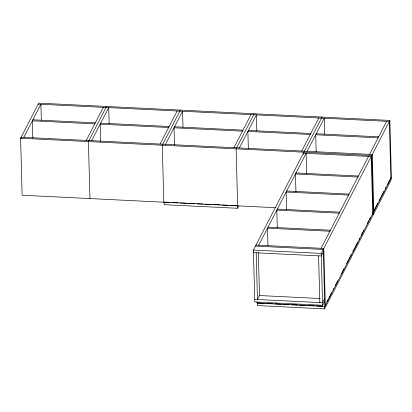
<?xml version="1.0" encoding="UTF-8"?>
<svg xmlns="http://www.w3.org/2000/svg" width="412" height="412" viewBox="0 0 412 412"><rect width="100%" height="100%" fill="white"/><g stroke="black" fill="none" stroke-linecap="round" stroke-linejoin="round"><path stroke-width="0.62" d="M275.391 207.705L22.135 195.231L20.6 138.236L38.723 103.129L389.865 120.422L391.4 177.418L324.811 306.435L256.99 303.098L256.959 301.816M23.839 137.345L40.906 104.282L41.339 120.294M86.232 140.42L103.299 107.357M106.538 106.466L88.415 141.579L89.955 198.574M91.66 140.688L108.722 107.625L109.154 123.636M160.077 144.056L177.145 110.993M180.384 110.102L162.261 145.215L163.801 202.21M165.506 144.324L182.567 111.261L183 127.272M233.923 147.697L250.99 114.629M254.23 113.743L236.107 148.85L237.647 205.845M239.346 147.96L256.413 114.897L256.846 130.908M169.94 202.395L164.161 202.112L164.228 204.676L237.472 208.281L238.651 205.995M301.738 151.034L318.806 117.971M324.671 301.306L322.617 305.282L254.801 301.945L253.401 250.079L322.045 117.08M258.695 245.212L306.111 153.346L306.662 173.838M307.167 151.302L324.234 118.239L324.661 134.25M321.087 248.282L368.503 156.421M369.559 154.376L386.621 121.308M322.617 305.282L321.221 253.416L389.865 120.422M323.343 252.005L321.288 255.981L253.473 252.644M324.599 298.741L322.55 302.717L254.729 299.38M326.927 301.738L328.4 298.88M328.987 297.742L331.645 292.597M333.117 289.744L333.705 288.601M335.183 285.743L337.835 280.603M341.373 273.748L344.025 268.609M346.677 263.464L348.15 260.611M348.743 259.467L351.395 254.328M352.868 251.469L354.346 248.616M354.933 247.473L357.585 242.328M359.063 239.475L359.65 238.332M361.123 235.473L363.781 230.334M367.319 223.479L368.792 220.626M369.379 219.483L370.558 217.196M373.035 212.401L377.758 203.25M379.236 200.392L380.709 197.533M381.301 196.39L383.958 191.24M385.431 188.382L386.023 187.239M387.496 184.38L390.154 179.23M257.351 302.995L257.423 305.565L324.635 308.871L372.989 215.193L372.917 212.628M38.192 104.148L389.335 121.442L390.875 178.442M32.903 119.794L95.29 122.864M100.719 123.131L169.136 126.505M174.564 126.772L242.982 130.141M248.41 130.408L310.803 133.478M316.225 133.745L378.618 136.82M94.765 123.888L32.373 120.814L32.842 138.108M168.611 127.524L100.188 124.156L100.657 141.445M242.457 131.16L174.034 127.792L174.503 145.086M310.272 134.503L247.88 131.428L248.348 148.722M378.092 137.845L315.7 134.77L316.164 152.059M20.6 138.236L371.742 155.53L373.277 212.53M295.996 172.947L358.383 176.022M357.858 177.042L295.466 173.967L295.95 191.899M286.67 191.013L349.062 194.088M348.531 195.108L286.139 192.033L286.623 209.965M171.871 202.493L178.293 202.807M180.219 202.905L186.646 203.219M188.572 203.312L195 203.631M196.926 203.724L203.348 204.043M205.279 204.136L211.701 204.455M213.632 204.548L220.054 204.867M221.98 204.96L228.408 205.274M230.334 205.372L236.761 205.686M277.343 209.08L339.735 212.154M339.21 213.174L276.818 210.099L277.281 227.393M268.021 227.146L330.414 230.215M329.883 231.24L267.491 228.166L267.96 245.459M255.981 245.078L323.801 248.415L325.336 305.416M255.455 246.098L323.271 249.44L324.811 306.435M253.401 250.079L321.221 253.416M259.344 295.528L320.124 298.52M257.989 303.031L264.391 303.345M266.312 303.438L272.713 303.752M274.634 303.85L281.036 304.164M282.956 304.257L289.358 304.576M291.279 304.669L297.68 304.983M299.601 305.081L306.003 305.395M307.924 305.488L314.325 305.802M316.246 305.9L322.648 306.214M391.039 177.515L391.112 180.08L373.107 214.966L373.056 213.04M373.808 211.505L372.273 154.51L21.125 137.211L21.161 138.494M372.752 213.55L371.217 156.555L303.397 153.213L303.433 154.495M324.568 306.307L324.635 308.871M318.579 255.847L319.836 302.583M258.339 252.638L259.498 295.538L257.443 299.514L256.187 252.772M237.4 205.717L237.472 208.281"/></g></svg>
